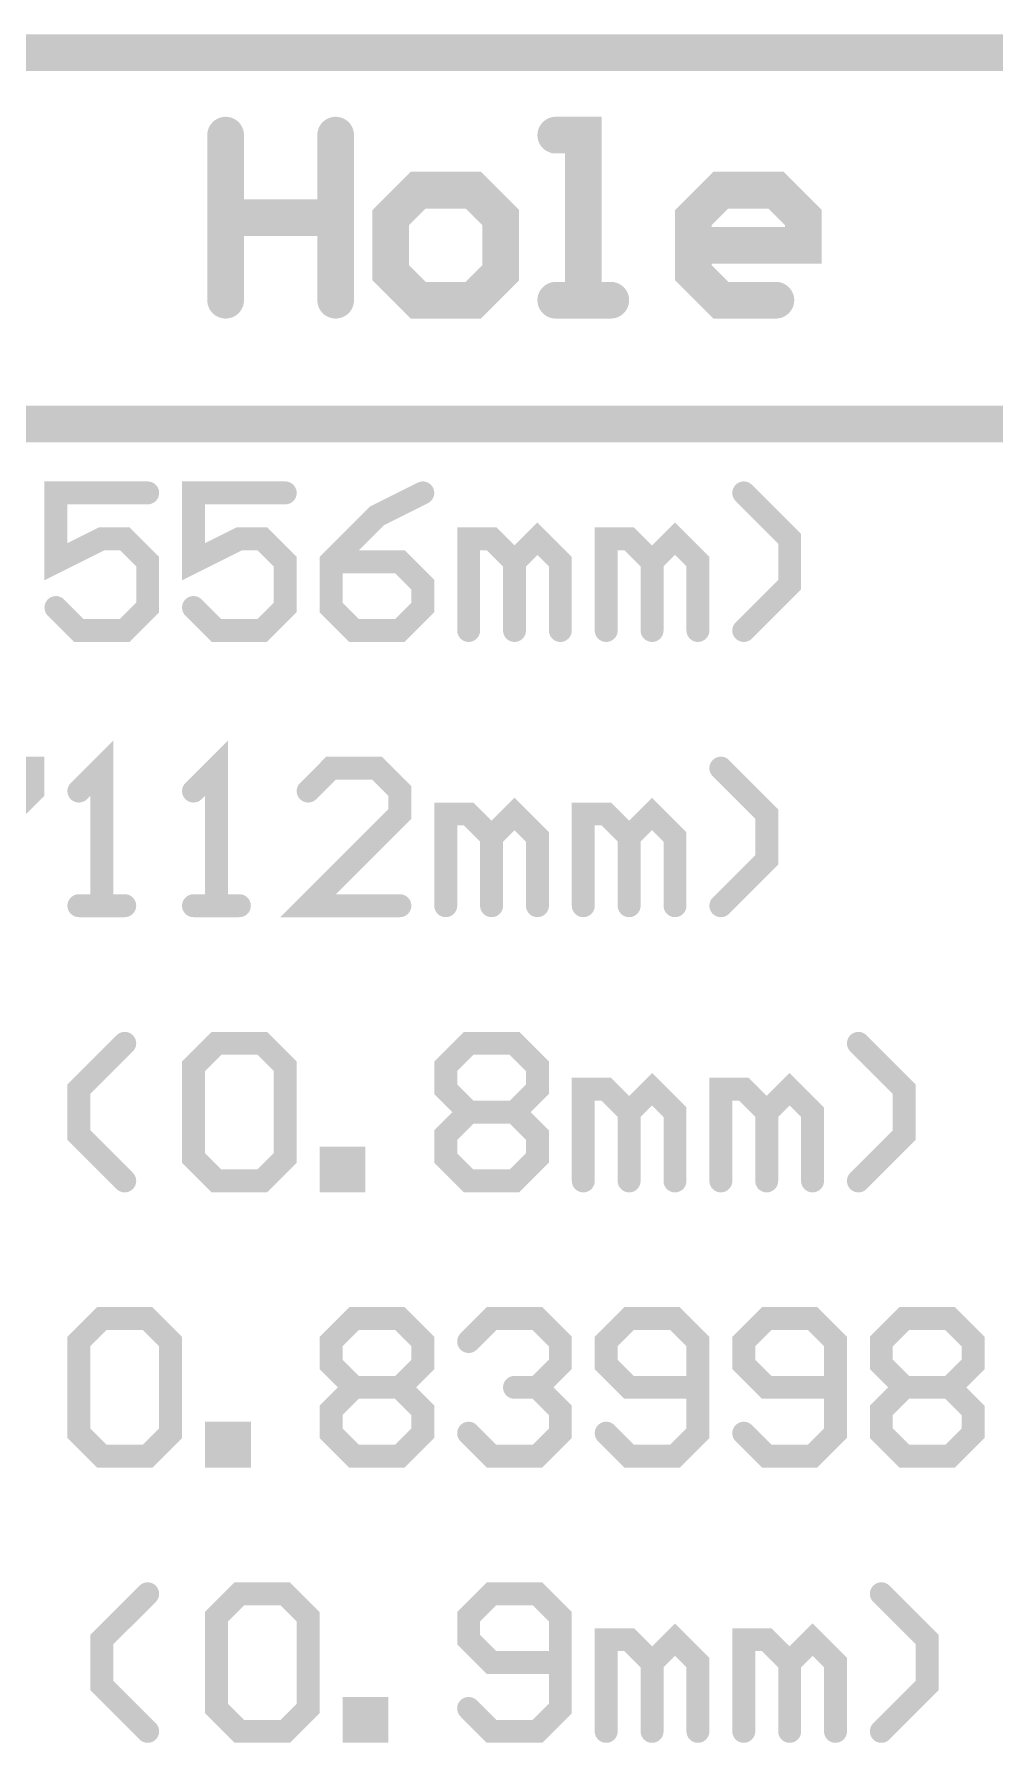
# Model space of a CAD drawing. Extents: x -9.8 to 23.3, y -7.1 to 14.3.
# Drawn here: x 13.63 to 14.049, y 2.385 to 3.13 of the extents above; entities that cross this region are included whole.
import ezdxf

# ---------------------------------------------------------------- set-up
doc = ezdxf.new("R2010")
doc.units = 0
doc.layers.add('2D_LINE_00', color=1, linetype='CONTINUOUS')

# ---------------------------------------------------------------- blocks, each defined once
blk = doc.blocks.new('SMOOTH_0$01')
at = {"const_width": 0.005}
blk.add_lwpolyline([(-0.0025, 0, 1), (0.0025, 0, 1)], format="xyb", close=True, dxfattribs=at)
blk = doc.blocks.new('DRAWING_2423')
at = {"layer": '2D_LINE_00', "const_width": 0.01}
blk.add_lwpolyline([(0, 0), (-0.03999, 0), (-0.03999, -0.02999), (-0.02, -0.01999), (-0.01, -0.01999), (0, -0.02999), (0, -0.04998), (-0.01, -0.05998), (-0.02999, -0.05998), (-0.03999, -0.04998)], dxfattribs=at)
at = {"layer": '2D_LINE_00'}
for p in [(-0.03999, 0), (0, 0), (-0.02, -0.01999), (-0.01, -0.01999), (-0.03999, -0.02999), (0, -0.02999), (-0.03999, -0.04998), (0, -0.04998), (-0.02999, -0.05998), (-0.01, -0.05998)]:
    blk.add_blockref('SMOOTH_0$01', p, dxfattribs=at)
blk = doc.blocks.new('DRAWING_2424')
at = {"layer": '2D_LINE_00', "const_width": 0.01}
blk.add_lwpolyline([(0, 0), (-0.03999, 0), (-0.03999, -0.02999), (-0.01999, -0.01999), (-0.01, -0.01999), (0, -0.02999), (0, -0.04998), (-0.01, -0.05998), (-0.02999, -0.05998), (-0.03999, -0.04998)], dxfattribs=at)
at = {"layer": '2D_LINE_00'}
for p in [(-0.03999, 0), (0, 0), (-0.01999, -0.01999), (-0.01, -0.01999), (-0.03999, -0.02999), (0, -0.02999), (-0.03999, -0.04998), (0, -0.04998), (-0.02999, -0.05998), (-0.01, -0.05998)]:
    blk.add_blockref('SMOOTH_0$01', p, dxfattribs=at)
blk = doc.blocks.new('DRAWING_2425')
at = {"layer": '2D_LINE_00', "const_width": 0.01}
blk.add_lwpolyline([(0, 0), (-0.01999, -0.01), (-0.03999, -0.02999), (-0.03999, -0.04998), (-0.02999, -0.05998), (-0.01, -0.05998), (0, -0.04998), (0, -0.03999), (-0.01, -0.02999), (-0.03999, -0.02999)], dxfattribs=at)
at = {"layer": '2D_LINE_00'}
for p in [(0, 0), (-0.01999, -0.01), (-0.03999, -0.02999), (-0.03999, -0.02999), (-0.01, -0.02999), (0, -0.03999), (-0.03999, -0.04998), (0, -0.04998), (-0.02999, -0.05998), (-0.01, -0.05998)]:
    blk.add_blockref('SMOOTH_0$01', p, dxfattribs=at)
blk = doc.blocks.new('DRAWING_2426')
at = {"layer": '2D_LINE_00', "const_width": 0.01}
blk.add_lwpolyline([(0, 0), (0, 0.03999), (0.01, 0.03999), (0.02, 0.02999), (0.02, 0), (0.02, 0.02999), (0.02999, 0.03999), (0.03999, 0.02999), (0.03999, 0)], dxfattribs=at)
at = {"layer": '2D_LINE_00'}
for p in [(0, 0.03999), (0.01, 0.03999), (0.02999, 0.03999), (0.02, 0.02999), (0.02, 0.02999), (0.03999, 0.02999), (0, 0), (0.02, 0), (0.03999, 0)]:
    blk.add_blockref('SMOOTH_0$01', p, dxfattribs=at)
blk = doc.blocks.new('DRAWING_2427')
at = {"layer": '2D_LINE_00', "const_width": 0.01}
blk.add_lwpolyline([(0, 0), (0, 0.03999), (0.01, 0.03999), (0.02, 0.02999), (0.02, 0), (0.02, 0.02999), (0.02999, 0.03999), (0.03999, 0.02999), (0.03999, 0)], dxfattribs=at)
at = {"layer": '2D_LINE_00'}
for p in [(0, 0.03999), (0.01, 0.03999), (0.02999, 0.03999), (0.02, 0.02999), (0.02, 0.02999), (0.03999, 0.02999), (0, 0), (0.02, 0), (0.03999, 0)]:
    blk.add_blockref('SMOOTH_0$01', p, dxfattribs=at)
blk = doc.blocks.new('DRAWING_2428')
at = {"layer": '2D_LINE_00', "const_width": 0.01}
blk.add_lwpolyline([(0, 0), (0.02, 0.01999), (0.02, 0.03999), (0, 0.05998)], dxfattribs=at)
at = {"layer": '2D_LINE_00'}
for p in [(0, 0.05998), (0.02, 0.03999), (0.02, 0.01999), (0, 0)]:
    blk.add_blockref('SMOOTH_0$01', p, dxfattribs=at)
blk = doc.blocks.new('DRAWING_2450')
at = {"layer": '2D_LINE_00', "const_width": 0.01}
blk.add_lwpolyline([(0, 0), (0.03998, 0), (0.03998, -0.01), (0, -0.04998), (0, -0.05998)], dxfattribs=at)
at = {"layer": '2D_LINE_00'}
for p in [(0, 0), (0.03998, 0), (0.03998, -0.01), (0, -0.04998), (0, -0.05998)]:
    blk.add_blockref('SMOOTH_0$01', p, dxfattribs=at)
blk = doc.blocks.new('DRAWING_2451')
at = {"layer": '2D_LINE_00', "const_width": 0.01}
blk.add_lwpolyline([(0, 0), (0.01999, 0), (0.00999, 0), (0.00999, 0.05998), (0, 0.04998)], dxfattribs=at)
at = {"layer": '2D_LINE_00'}
for p in [(0.00999, 0.05998), (0, 0.04998), (0, 0), (0.00999, 0), (0.01999, 0)]:
    blk.add_blockref('SMOOTH_0$01', p, dxfattribs=at)
blk = doc.blocks.new('DRAWING_2452')
at = {"layer": '2D_LINE_00', "const_width": 0.01}
blk.add_lwpolyline([(0, 0), (0.02, 0), (0.01, 0), (0.01, 0.05998), (0, 0.04998)], dxfattribs=at)
at = {"layer": '2D_LINE_00'}
for p in [(0.01, 0.05998), (0, 0.04998), (0, 0), (0.01, 0), (0.02, 0)]:
    blk.add_blockref('SMOOTH_0$01', p, dxfattribs=at)
blk = doc.blocks.new('DRAWING_2453')
at = {"layer": '2D_LINE_00', "const_width": 0.01}
blk.add_lwpolyline([(0, 0), (-0.03998, 0), (0, 0.03999), (0, 0.04998), (-0.00999, 0.05998), (-0.02999, 0.05998), (-0.03998, 0.04998)], dxfattribs=at)
at = {"layer": '2D_LINE_00'}
for p in [(-0.02999, 0.05998), (-0.00999, 0.05998), (-0.03998, 0.04998), (0, 0.04998), (0, 0.03999), (-0.03998, 0), (0, 0)]:
    blk.add_blockref('SMOOTH_0$01', p, dxfattribs=at)
blk = doc.blocks.new('DRAWING_2454')
at = {"layer": '2D_LINE_00', "const_width": 0.01}
blk.add_lwpolyline([(0, 0), (0, 0.03999), (0.00999, 0.03999), (0.01999, 0.02999), (0.01999, 0), (0.01999, 0.02999), (0.02999, 0.03999), (0.03998, 0.02999), (0.03998, 0)], dxfattribs=at)
at = {"layer": '2D_LINE_00'}
for p in [(0, 0.03999), (0.00999, 0.03999), (0.02999, 0.03999), (0.01999, 0.02999), (0.01999, 0.02999), (0.03998, 0.02999), (0, 0), (0.01999, 0), (0.03998, 0)]:
    blk.add_blockref('SMOOTH_0$01', p, dxfattribs=at)
blk = doc.blocks.new('DRAWING_2455')
at = {"layer": '2D_LINE_00', "const_width": 0.01}
blk.add_lwpolyline([(0, 0), (0, 0.03999), (0.00999, 0.03999), (0.01999, 0.02999), (0.01999, 0), (0.01999, 0.02999), (0.02999, 0.03999), (0.03998, 0.02999), (0.03998, 0)], dxfattribs=at)
at = {"layer": '2D_LINE_00'}
for p in [(0, 0.03999), (0.00999, 0.03999), (0.02999, 0.03999), (0.01999, 0.02999), (0.01999, 0.02999), (0.03998, 0.02999), (0, 0), (0.01999, 0), (0.03998, 0)]:
    blk.add_blockref('SMOOTH_0$01', p, dxfattribs=at)
blk = doc.blocks.new('DRAWING_2456')
at = {"layer": '2D_LINE_00', "const_width": 0.01}
blk.add_lwpolyline([(0, 0), (0.01999, 0.01999), (0.01999, 0.03999), (0, 0.05998)], dxfattribs=at)
at = {"layer": '2D_LINE_00'}
for p in [(0, 0.05998), (0.01999, 0.03999), (0.01999, 0.01999), (0, 0)]:
    blk.add_blockref('SMOOTH_0$01', p, dxfattribs=at)
blk = doc.blocks.new('DRAWING_2476')
at = {"layer": '2D_LINE_00', "const_width": 0.01}
blk.add_lwpolyline([(0, 0), (-0.01999, 0.01999), (-0.01999, 0.03999), (0, 0.05998)], dxfattribs=at)
at = {"layer": '2D_LINE_00'}
for p in [(0, 0.05998), (-0.01999, 0.03999), (-0.01999, 0.01999), (0, 0)]:
    blk.add_blockref('SMOOTH_0$01', p, dxfattribs=at)
blk = doc.blocks.new('DRAWING_2477')
at = {"layer": '2D_LINE_00', "const_width": 0.01}
blk.add_lwpolyline([(0, 0), (0.01, 0.01), (0.02999, 0.01), (0.03999, 0), (0.03999, -0.03998), (0.02999, -0.04998), (0.01, -0.04998), (0, -0.03998), (0, 0)], dxfattribs=at)
at = {"layer": '2D_LINE_00'}
for p in [(0.01, 0.01), (0.02999, 0.01), (0, 0), (0, 0), (0.03999, 0), (0, -0.03998), (0.03999, -0.03998), (0.01, -0.04998), (0.02999, -0.04998)]:
    blk.add_blockref('SMOOTH_0$01', p, dxfattribs=at)
blk = doc.blocks.new('DRAWING_2478')
at = {"layer": '2D_LINE_00', "const_width": 0.01}
blk.add_lwpolyline([(0, 0), (0, 0.01), (0.01, 0.01), (0.01, 0), (0, 0)], dxfattribs=at)
at = {"layer": '2D_LINE_00'}
for p in [(0, 0.01), (0.01, 0.01), (0, 0), (0, 0), (0.01, 0)]:
    blk.add_blockref('SMOOTH_0$01', p, dxfattribs=at)
blk = doc.blocks.new('DRAWING_2479')
at = {"layer": '2D_LINE_00', "const_width": 0.01}
blk.add_lwpolyline([(0, 0), (0.00999, 0.01), (0.02999, 0.01), (0.03998, 0), (0.03998, -0.00999), (0.02999, -0.01999), (0.03998, -0.02999), (0.03998, -0.03998), (0.02999, -0.04998), (0.00999, -0.04998), (0, -0.03998), (0, -0.02999), (0.00999, -0.01999), (0, -0.00999), (0, 0)], dxfattribs=at)
at = {"layer": '2D_LINE_00'}
for p in [(0.00999, 0.01), (0.02999, 0.01), (0, 0), (0, 0), (0.03998, 0), (0, -0.00999), (0.03998, -0.00999), (0.00999, -0.01999), (0.02999, -0.01999), (0, -0.02999), (0.03998, -0.02999), (0, -0.03998), (0.03998, -0.03998), (0.00999, -0.04998), (0.02999, -0.04998)]:
    blk.add_blockref('SMOOTH_0$01', p, dxfattribs=at)
blk = doc.blocks.new('DRAWING_2480')
at = {"layer": '2D_LINE_00', "const_width": 0.01}
blk.add_lwpolyline([(0, 0), (0.02, 0)], dxfattribs=at)
at = {"layer": '2D_LINE_00'}
for p in [(0, 0), (0.02, 0)]:
    blk.add_blockref('SMOOTH_0$01', p, dxfattribs=at)
blk = doc.blocks.new('DRAWING_2481')
at = {"layer": '2D_LINE_00', "const_width": 0.01}
blk.add_lwpolyline([(0, 0), (0, 0.03999), (0.00999, 0.03999), (0.01999, 0.02999), (0.01999, 0), (0.01999, 0.02999), (0.02999, 0.03999), (0.03998, 0.02999), (0.03998, 0)], dxfattribs=at)
at = {"layer": '2D_LINE_00'}
for p in [(0, 0.03999), (0.00999, 0.03999), (0.02999, 0.03999), (0.01999, 0.02999), (0.01999, 0.02999), (0.03998, 0.02999), (0, 0), (0.01999, 0), (0.03998, 0)]:
    blk.add_blockref('SMOOTH_0$01', p, dxfattribs=at)
blk = doc.blocks.new('DRAWING_2482')
at = {"layer": '2D_LINE_00', "const_width": 0.01}
blk.add_lwpolyline([(0, 0), (0, 0.03999), (0.00999, 0.03999), (0.01999, 0.02999), (0.01999, 0), (0.01999, 0.02999), (0.02999, 0.03999), (0.03999, 0.02999), (0.03999, 0)], dxfattribs=at)
at = {"layer": '2D_LINE_00'}
for p in [(0, 0.03999), (0.00999, 0.03999), (0.02999, 0.03999), (0.01999, 0.02999), (0.01999, 0.02999), (0.03999, 0.02999), (0, 0), (0.01999, 0), (0.03999, 0)]:
    blk.add_blockref('SMOOTH_0$01', p, dxfattribs=at)
blk = doc.blocks.new('DRAWING_2483')
at = {"layer": '2D_LINE_00', "const_width": 0.01}
blk.add_lwpolyline([(0, 0), (0.01999, 0.01999), (0.01999, 0.03999), (0, 0.05998)], dxfattribs=at)
at = {"layer": '2D_LINE_00'}
for p in [(0, 0.05998), (0.01999, 0.03999), (0.01999, 0.01999), (0, 0)]:
    blk.add_blockref('SMOOTH_0$01', p, dxfattribs=at)
blk = doc.blocks.new('DRAWING_2504')
at = {"layer": '2D_LINE_00', "const_width": 0.01}
blk.add_lwpolyline([(0, 0), (0.00999, 0.01), (0.02999, 0.01), (0.03999, 0), (0.03999, -0.03998), (0.02999, -0.04998), (0.00999, -0.04998), (0, -0.03998), (0, 0)], dxfattribs=at)
at = {"layer": '2D_LINE_00'}
for p in [(0.00999, 0.01), (0.02999, 0.01), (0, 0), (0, 0), (0.03999, 0), (0, -0.03998), (0.03999, -0.03998), (0.00999, -0.04998), (0.02999, -0.04998)]:
    blk.add_blockref('SMOOTH_0$01', p, dxfattribs=at)
blk = doc.blocks.new('DRAWING_2505')
at = {"layer": '2D_LINE_00', "const_width": 0.01}
blk.add_lwpolyline([(0, 0), (0, 0.01), (0.01, 0.01), (0.01, 0), (0, 0)], dxfattribs=at)
at = {"layer": '2D_LINE_00'}
for p in [(0, 0.01), (0.01, 0.01), (0, 0), (0, 0), (0.01, 0)]:
    blk.add_blockref('SMOOTH_0$01', p, dxfattribs=at)
blk = doc.blocks.new('DRAWING_2506')
at = {"layer": '2D_LINE_00', "const_width": 0.01}
blk.add_lwpolyline([(0, 0), (0.01, 0.01), (0.02999, 0.01), (0.03999, 0), (0.03999, -0.00999), (0.02999, -0.01999), (0.03999, -0.02999), (0.03999, -0.03998), (0.02999, -0.04998), (0.01, -0.04998), (0, -0.03998), (0, -0.02999), (0.01, -0.01999), (0, -0.00999), (0, 0)], dxfattribs=at)
at = {"layer": '2D_LINE_00'}
for p in [(0.01, 0.01), (0.02999, 0.01), (0, 0), (0, 0), (0.03999, 0), (0, -0.00999), (0.03999, -0.00999), (0.01, -0.01999), (0.02999, -0.01999), (0, -0.02999), (0.03999, -0.02999), (0, -0.03998), (0.03999, -0.03998), (0.01, -0.04998), (0.02999, -0.04998)]:
    blk.add_blockref('SMOOTH_0$01', p, dxfattribs=at)
blk = doc.blocks.new('DRAWING_2507')
at = {"layer": '2D_LINE_00', "const_width": 0.01}
blk.add_lwpolyline([(0, 0), (0.01999, 0)], dxfattribs=at)
at = {"layer": '2D_LINE_00'}
for p in [(0, 0), (0.01999, 0)]:
    blk.add_blockref('SMOOTH_0$01', p, dxfattribs=at)
blk = doc.blocks.new('DRAWING_2508')
at = {"layer": '2D_LINE_00', "const_width": 0.01}
blk.add_lwpolyline([(0, 0), (0.01, 0.01), (0.02999, 0.01), (0.03999, 0), (0.03999, -0.00999), (0.02999, -0.01999), (0.02, -0.01999), (0.02999, -0.01999), (0.03999, -0.02999), (0.03999, -0.03998), (0.02999, -0.04998), (0.01, -0.04998), (0, -0.03998)], dxfattribs=at)
at = {"layer": '2D_LINE_00'}
for p in [(0.01, 0.01), (0.02999, 0.01), (0, 0), (0.03999, 0), (0.03999, -0.00999), (0.02, -0.01999), (0.02999, -0.01999), (0.02999, -0.01999), (0.03999, -0.02999), (0, -0.03998), (0.03999, -0.03998), (0.01, -0.04998), (0.02999, -0.04998)]:
    blk.add_blockref('SMOOTH_0$01', p, dxfattribs=at)
blk = doc.blocks.new('DRAWING_2509')
at = {"layer": '2D_LINE_00', "const_width": 0.01}
blk.add_lwpolyline([(0, 0), (0.01, -0.01), (0.02999, -0.01), (0.03999, 0), (0.03999, 0.03998), (0.02999, 0.04998), (0.01, 0.04998), (0, 0.03998), (0, 0.02999), (0.01, 0.01999), (0.03999, 0.01999)], dxfattribs=at)
at = {"layer": '2D_LINE_00'}
for p in [(0.01, 0.04998), (0.02999, 0.04998), (0, 0.03998), (0.03999, 0.03998), (0, 0.02999), (0.01, 0.01999), (0.03999, 0.01999), (0, 0), (0.03999, 0), (0.01, -0.01), (0.02999, -0.01)]:
    blk.add_blockref('SMOOTH_0$01', p, dxfattribs=at)
blk = doc.blocks.new('DRAWING_2510')
at = {"layer": '2D_LINE_00', "const_width": 0.01}
blk.add_lwpolyline([(0, 0), (0.01, -0.01), (0.03, -0.01), (0.03999, 0), (0.03999, 0.03998), (0.03, 0.04998), (0.01, 0.04998), (0, 0.03998), (0, 0.02999), (0.01, 0.01999), (0.03999, 0.01999)], dxfattribs=at)
at = {"layer": '2D_LINE_00'}
for p in [(0.01, 0.04998), (0.03, 0.04998), (0, 0.03998), (0.03999, 0.03998), (0, 0.02999), (0.01, 0.01999), (0.03999, 0.01999), (0, 0), (0.03999, 0), (0.01, -0.01), (0.03, -0.01)]:
    blk.add_blockref('SMOOTH_0$01', p, dxfattribs=at)
blk = doc.blocks.new('DRAWING_2511')
at = {"layer": '2D_LINE_00', "const_width": 0.01}
blk.add_lwpolyline([(0, 0), (0.00999, 0.01), (0.02998, 0.01), (0.03998, 0), (0.03998, -0.00999), (0.02998, -0.01999), (0.03998, -0.02999), (0.03998, -0.03998), (0.02998, -0.04998), (0.00999, -0.04998), (0, -0.03998), (0, -0.02999), (0.00999, -0.01999), (0, -0.00999), (0, 0)], dxfattribs=at)
at = {"layer": '2D_LINE_00'}
for p in [(0.00999, 0.01), (0.02998, 0.01), (0, 0), (0, 0), (0.03998, 0), (0, -0.00999), (0.03998, -0.00999), (0.00999, -0.01999), (0.02998, -0.01999), (0, -0.02999), (0.03998, -0.02999), (0, -0.03998), (0.03998, -0.03998), (0.00999, -0.04998), (0.02998, -0.04998)]:
    blk.add_blockref('SMOOTH_0$01', p, dxfattribs=at)
blk = doc.blocks.new('DRAWING_2512')
at = {"layer": '2D_LINE_00', "const_width": 0.01}
blk.add_lwpolyline([(0, 0), (0.01999, 0)], dxfattribs=at)
at = {"layer": '2D_LINE_00'}
for p in [(0, 0), (0.01999, 0)]:
    blk.add_blockref('SMOOTH_0$01', p, dxfattribs=at)
blk = doc.blocks.new('DRAWING_2537')
at = {"layer": '2D_LINE_00', "const_width": 0.01}
blk.add_lwpolyline([(0, 0), (-0.02, 0.01999), (-0.02, 0.03999), (0, 0.05998)], dxfattribs=at)
at = {"layer": '2D_LINE_00'}
for p in [(0, 0.05998), (-0.02, 0.03999), (-0.02, 0.01999), (0, 0)]:
    blk.add_blockref('SMOOTH_0$01', p, dxfattribs=at)
blk = doc.blocks.new('DRAWING_2538')
at = {"layer": '2D_LINE_00', "const_width": 0.01}
blk.add_lwpolyline([(0, 0), (0.01, 0.01), (0.02999, 0.01), (0.03999, 0), (0.03999, -0.03998), (0.02999, -0.04998), (0.01, -0.04998), (0, -0.03998), (0, 0)], dxfattribs=at)
at = {"layer": '2D_LINE_00'}
for p in [(0.01, 0.01), (0.02999, 0.01), (0, 0), (0, 0), (0.03999, 0), (0, -0.03998), (0.03999, -0.03998), (0.01, -0.04998), (0.02999, -0.04998)]:
    blk.add_blockref('SMOOTH_0$01', p, dxfattribs=at)
blk = doc.blocks.new('DRAWING_2539')
at = {"layer": '2D_LINE_00', "const_width": 0.01}
blk.add_lwpolyline([(0, 0), (0, 0.01), (0.01, 0.01), (0.01, 0), (0, 0)], dxfattribs=at)
at = {"layer": '2D_LINE_00'}
for p in [(0, 0.01), (0.01, 0.01), (0, 0), (0, 0), (0.01, 0)]:
    blk.add_blockref('SMOOTH_0$01', p, dxfattribs=at)
blk = doc.blocks.new('DRAWING_2540')
at = {"layer": '2D_LINE_00', "const_width": 0.01}
blk.add_lwpolyline([(0, 0), (0.01, -0.01), (0.02999, -0.01), (0.03999, 0), (0.03999, 0.03998), (0.02999, 0.04998), (0.01, 0.04998), (0, 0.03998), (0, 0.02999), (0.01, 0.01999), (0.03999, 0.01999)], dxfattribs=at)
at = {"layer": '2D_LINE_00'}
for p in [(0.01, 0.04998), (0.02999, 0.04998), (0, 0.03998), (0.03999, 0.03998), (0, 0.02999), (0.01, 0.01999), (0.03999, 0.01999), (0, 0), (0.03999, 0), (0.01, -0.01), (0.02999, -0.01)]:
    blk.add_blockref('SMOOTH_0$01', p, dxfattribs=at)
blk = doc.blocks.new('DRAWING_2541')
at = {"layer": '2D_LINE_00', "const_width": 0.01}
blk.add_lwpolyline([(0, 0), (0, 0.03999), (0.01, 0.03999), (0.02, 0.02999), (0.02, 0), (0.02, 0.02999), (0.02999, 0.03999), (0.03999, 0.02999), (0.03999, 0)], dxfattribs=at)
at = {"layer": '2D_LINE_00'}
for p in [(0, 0.03999), (0.01, 0.03999), (0.02999, 0.03999), (0.02, 0.02999), (0.02, 0.02999), (0.03999, 0.02999), (0, 0), (0.02, 0), (0.03999, 0)]:
    blk.add_blockref('SMOOTH_0$01', p, dxfattribs=at)
blk = doc.blocks.new('DRAWING_2542')
at = {"layer": '2D_LINE_00', "const_width": 0.01}
blk.add_lwpolyline([(0, 0), (0, 0.03999), (0.01, 0.03999), (0.02, 0.02999), (0.02, 0), (0.02, 0.02999), (0.03, 0.03999), (0.03999, 0.02999), (0.03999, 0)], dxfattribs=at)
at = {"layer": '2D_LINE_00'}
for p in [(0, 0.03999), (0.01, 0.03999), (0.03, 0.03999), (0.02, 0.02999), (0.02, 0.02999), (0.03999, 0.02999), (0, 0), (0.02, 0), (0.03999, 0)]:
    blk.add_blockref('SMOOTH_0$01', p, dxfattribs=at)
blk = doc.blocks.new('DRAWING_2543')
at = {"layer": '2D_LINE_00', "const_width": 0.01}
blk.add_lwpolyline([(0, 0), (0.01999, 0.01999), (0.01999, 0.03999), (0, 0.05998)], dxfattribs=at)
at = {"layer": '2D_LINE_00'}
for p in [(0, 0.05998), (0.01999, 0.03999), (0.01999, 0.01999), (0, 0)]:
    blk.add_blockref('SMOOTH_0$01', p, dxfattribs=at)
blk = doc.blocks.new('SMOOTH_0$016')
at = {"const_width": 0.008}
blk.add_lwpolyline([(-0.004, 0, 1), (0.004, 0, 1)], format="xyb", close=True, dxfattribs=at)
blk = doc.blocks.new('DRAWING_4197')
at = {"layer": '2D_LINE_00', "const_width": 0.016}
blk.add_lwpolyline([(0, 0), (0, -0.07198), (0, -0.03599), (0.04798, -0.03599), (0.04798, 0), (0.04798, -0.07198)], dxfattribs=at)
at = {"layer": '2D_LINE_00'}
for p in [(0, 0), (0.04798, 0), (0, -0.03599), (0.04798, -0.03599), (0, -0.07198), (0.04798, -0.07198)]:
    blk.add_blockref('SMOOTH_0$016', p, dxfattribs=at)
blk = doc.blocks.new('DRAWING_4198')
at = {"layer": '2D_LINE_00', "const_width": 0.016}
blk.add_lwpolyline([(0, 0), (0.02399, 0), (0.03599, 0.012), (0.03599, 0.03599), (0.02399, 0.04799), (0, 0.04799), (-0.012, 0.03599), (-0.012, 0.012), (0, 0)], dxfattribs=at)
at = {"layer": '2D_LINE_00'}
for p in [(0, 0.04799), (0.02399, 0.04799), (-0.012, 0.03599), (0.03599, 0.03599), (-0.012, 0.012), (0.03599, 0.012), (0, 0), (0, 0), (0.02399, 0)]:
    blk.add_blockref('SMOOTH_0$016', p, dxfattribs=at)
blk = doc.blocks.new('DRAWING_4199')
at = {"layer": '2D_LINE_00', "const_width": 0.016}
blk.add_lwpolyline([(0, 0), (0.02399, 0), (0.012, 0), (0.012, 0.07198), (0, 0.07198)], dxfattribs=at)
at = {"layer": '2D_LINE_00'}
for p in [(0, 0.07198), (0.012, 0.07198), (0, 0), (0.012, 0), (0.02399, 0)]:
    blk.add_blockref('SMOOTH_0$016', p, dxfattribs=at)
blk = doc.blocks.new('DRAWING_4200')
at = {"layer": '2D_LINE_00', "const_width": 0.016}
blk.add_lwpolyline([(0, 0), (-0.02399, 0), (-0.03599, 0.012), (-0.03599, 0.03599), (-0.02399, 0.04799), (0, 0.04799), (0.012, 0.03599), (0.012, 0.02399), (-0.03599, 0.02399)], dxfattribs=at)
at = {"layer": '2D_LINE_00'}
for p in [(-0.02399, 0.04799), (0, 0.04799), (-0.03599, 0.03599), (0.012, 0.03599), (-0.03599, 0.02399), (0.012, 0.02399), (-0.03599, 0.012), (-0.02399, 0), (0, 0)]:
    blk.add_blockref('SMOOTH_0$016', p, dxfattribs=at)
blk = doc.blocks.new('DRAWING_4250')
at = {"layer": '2D_LINE_00', "const_width": 0.016}
blk.add_lwpolyline([(0, 0), (6.21829, 0)], dxfattribs=at)
blk = doc.blocks.new('DRAWING_4251')
at = {"layer": '2D_LINE_00', "const_width": 0.016}
blk.add_lwpolyline([(0, 0), (6.21829, 0)], dxfattribs=at)

msp = doc.modelspace()

# ---------------------------------------------------------------- block references
for name, p in [('DRAWING_4250', (11.802, 3.122)), ('DRAWING_4197', (13.71349, 3.08598)), ('DRAWING_4199', (13.85744, 3.014)), ('DRAWING_4198', (13.79746, 3.014)), ('DRAWING_4200', (13.95341, 3.014)), ('DRAWING_4251', (11.802, 2.96)), ('DRAWING_2423', (13.6795, 2.92998)), ('DRAWING_2424', (13.73948, 2.92998)), ('DRAWING_2425', (13.79946, 2.92998)), ('DRAWING_2428', (13.93941, 2.87)), ('DRAWING_2426', (13.81945, 2.87)), ('DRAWING_2427', (13.87943, 2.87)), ('DRAWING_2451', (13.64951, 2.75)), ('DRAWING_2452', (13.69949, 2.75)), ('DRAWING_2450', (13.58953, 2.80998)), ('DRAWING_2453', (13.78946, 2.75)), ('DRAWING_2456', (13.92942, 2.75)), ('DRAWING_2454', (13.80946, 2.75)), ('DRAWING_2455', (13.86944, 2.75)), ('DRAWING_2476', (13.6695, 2.63)), ('DRAWING_2477', (13.69949, 2.67998)), ('DRAWING_2479', (13.80946, 2.67998)), ('DRAWING_2483', (13.9894, 2.63)), ('DRAWING_2481', (13.86944, 2.63)), ('DRAWING_2482', (13.92942, 2.63)), ('DRAWING_2480', (13.81945, 2.65999)), ('DRAWING_2478', (13.75947, 2.63)), ('DRAWING_2504', (13.64951, 2.55998)), ('DRAWING_2506', (13.75947, 2.55998)), ('DRAWING_2508', (13.81945, 2.55998)), ('DRAWING_2509', (13.87943, 2.52)), ('DRAWING_2510', (13.93941, 2.52)), ('DRAWING_2511', (13.9994, 2.55998)), ('DRAWING_2507', (13.76947, 2.53999)), ('DRAWING_2512', (14.00939, 2.53999)), ('DRAWING_2505', (13.70949, 2.51)), ('DRAWING_2537', (13.6795, 2.39)), ('DRAWING_2538', (13.70949, 2.43998)), ('DRAWING_2540', (13.81945, 2.4)), ('DRAWING_2543', (13.9994, 2.39)), ('DRAWING_2541', (13.87943, 2.39)), ('DRAWING_2542', (13.93941, 2.39)), ('DRAWING_2539', (13.76947, 2.39))]:
    msp.add_blockref(name, p)

doc.saveas('drawing.dxf')
